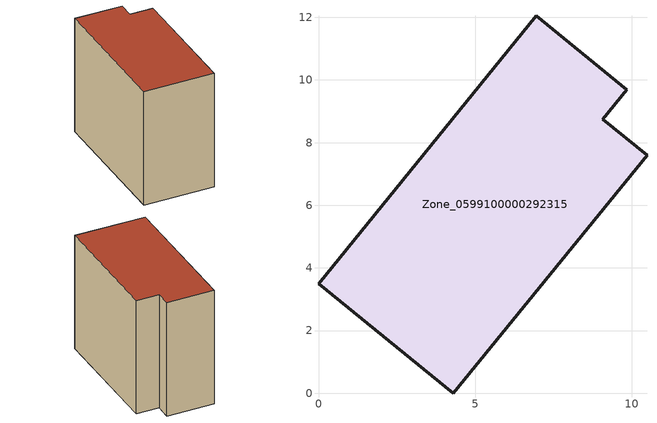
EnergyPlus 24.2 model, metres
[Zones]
Zone_0599100000292315
 floor ground (C_G): 0,3.5 6.95,12.05 9.85,9.69 9.08,8.74 10.49,7.59 4.31,0 z0
 wall outside (C_F): 6.95,12.05 0,3.5 4.31,0 10.49,7.59 9.08,8.74 9.85,9.69 6.95,12.05 z0:9.44
 roof outside (C_R): 0,3.5 4.31,0 10.49,7.59 9.08,8.74 9.85,9.69 6.95,12.05 z9.44
[BUILDING]
Pand.0599100000292315: North Axis=0; Terrain=City; Loads Convergence Tolerance Value=0.04; Temperature Convergence Tolerance Value=0.4; Solar Distribution=FullExterior; Maximum Number of Warmup Days=25; Minimum Number of Warmup Days=1
[Site:Location]
Rotterdam.The.Hague.AP_ZH_NLD Design_Conditions: Latitude=51.96; Longitude=4.45; Time Zone=1; Elevation=-4.5
[SITE:GROUNDTEMPERATURE:BUILDINGSURFACE]
18, 18, 18, 18, 18, 18, 18, 18, 18, 18, 18, 18
[MATERIAL] Thermal Absorptance=0.9; Solar Absorptance=0.7; Visible Absorptance=0.7
Name | Roughness | Thickness | Conductivity | Density | Specific Heat
G.TI.1946 | MediumSmooth | 0.15 | 1 | 540 | 1210
F.TI.1946 | Rough | 0.3 | 0.857143 | 1920 | 840
R.TI.1946 | MediumRough | 0.2 | 0.1 | 1500 | 1000
[CONSTRUCTION]
C_G: G.TI.1946
C_F: F.TI.1946
C_R: R.TI.1946
[ZONE]
Zone_0599100000292315: Type=1; Multiplier=1; Ceiling Height=Autocalculate; Volume=Autocalculate; Floor Area=autocalculate; Part of Total Floor Area=Yes
[ZONEINFILTRATION:DESIGNFLOWRATE]
Infil_Zone_0599100000292315: Zone or ZoneList or Space or SpaceList=Zone_0599100000292315; Schedule=AlwaysOn; Design Flow Rate Calculation Method=Flow/Area; Flow Rate per Floor Area=0.003; Constant Term Coefficient=1; Temperature Term Coefficient=0; Velocity Term Coefficient=0; Velocity Squared Term Coefficient=0
[HVACTEMPLATE:ZONE:IDEALLOADSAIRSYSTEM]
Zone_0599100000292315: Maximum Heating Supply Air Temperature=50; Minimum Cooling Supply Air Temperature=13; Maximum Heating Supply Air Humidity Ratio=0.0156; Minimum Cooling Supply Air Humidity Ratio=0.0077; Heating Limit=NoLimit; Cooling Limit=NoLimit; Dehumidification Control Type=ConstantSensibleHeatRatio; Cooling Sensible Heat Ratio=0.7; Dehumidification Setpoint=60; Humidification Control Type=None; Humidification Setpoint=30; Outdoor Air Method=None; Outdoor Air Flow Rate per Person=0.00944; Outdoor Air Flow Rate per Zone Floor Area=0; Outdoor Air Flow Rate per Zone=0; Demand Controlled Ventilation Type=None; Outdoor Air Economizer Type=NoEconomizer; Heat Recovery Type=None; Sensible Heat Recovery Effectiveness=0.7; Latent Heat Recovery Effectiveness=0.65
[ZONECONTROL:THERMOSTAT]
ThermostatControl_Zone_0599100000292315: Zone or ZoneList=Zone_0599100000292315; Control Type Schedule=DualSetpointControlType; Control 1=Thermostat_Zone_0599100000292315; Temperature Difference Between Cutout And Setpoint=0
[THERMOSTATSETPOINT:DUALSETPOINT]
Thermostat_Zone_0599100000292315: Heating Setpoint Temperature Schedule=HeatingSetpoint_Zone_0599100000292315; Cooling Setpoint Temperature Schedule=CoolingSetpoint_Zone_0599100000292315
[SCHEDULE:COMPACT]
HeatingSetpoint_Zone_0599100000292315: Through: 12/31, For: AllDays, Until: 24:00, 21
CoolingSetpoint_Zone_0599100000292315: Through: 12/31, For: AllDays, Until: 24:00, 24
DualSetpointControlType: Through: 12/31, For: AllDays, Until: 24:00, 4
AlwaysOn: Through: 12/31, For: AllDays, Until: 24:00, 1
